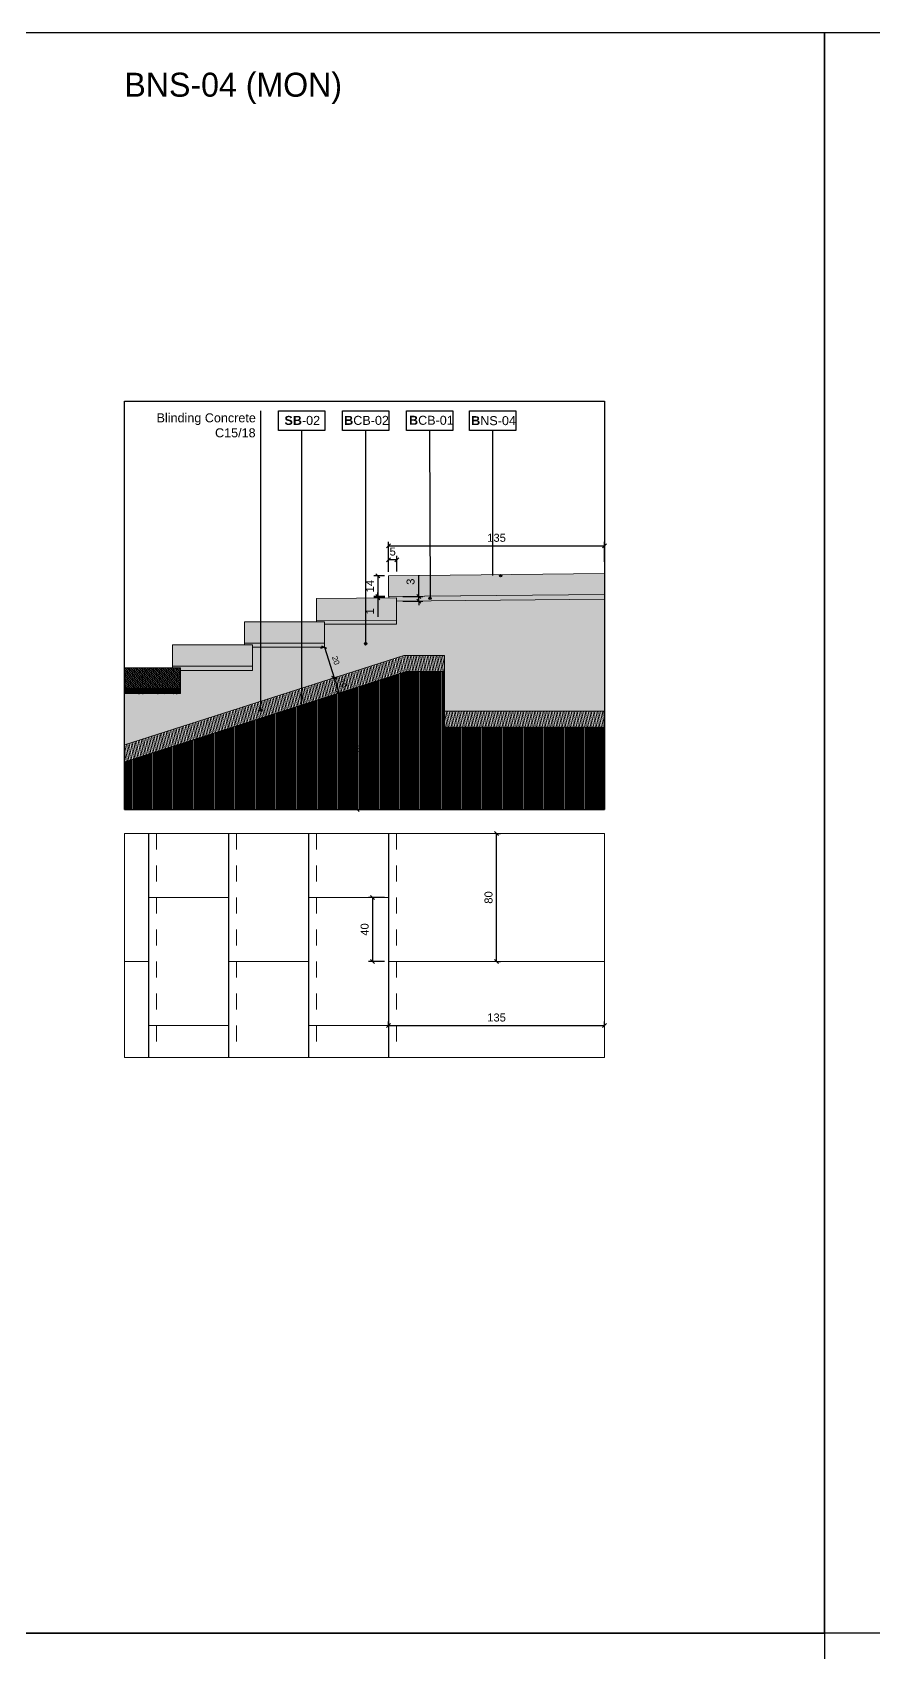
# Model space of a CAD drawing. Header units: metres. Extents: x -325 to 301, y -147 to 149.
# Drawn here: x 245.97 to 251.23, y 113.33 to 123.46 of the extents above; entities that cross this region are included whole.
import ezdxf

# ---------------------------------------------------------------- set-up
doc = ezdxf.new("R2010")
doc.units = ezdxf.units.M
doc.linetypes.add('HIDDEN', pattern=[0.375, 0.25, -0.125])
doc.layers.get('Defpoints').update_dxf_attribs({"lineweight": 13})
doc.layers.add('-aux', color=50, linetype='Continuous', plot=False)
doc.layers.add('02-L-AUX', color=2, linetype='Continuous', plot=False)
doc.layers.add('0-TX-1_25', color=7, linetype='Continuous', true_color=0x3f4f7f)
doc.layers.add('EIT_3 TR sorra', color=7, linetype='Continuous', true_color=0xd8ceb0)
for name, color, linetype, lineweight, true_color in [('02-L-Joints-Paviment_07_Natural Stone', 7, 'Continuous', 5, 0x998833), ('03-TR-Paviment_08_Natural Stone Bleachers', 7, 'Continuous', 5, 0xafad9d), ('3-TR tot_u', 7, 'Continuous', 5, 0x787878)]:
    doc.layers.add(name, color=color, linetype=linetype, lineweight=lineweight, true_color=true_color)
for name, color, linetype in [('02-L-Stair-Terraces', 6, 'Continuous'), ('A-KEYPLAN_HATCH', 7, 'Continuous'), ('A_TEXT_2', 7, 'Continuous'), ('EIT_0 Llegenda', 7, 'Continuous')]:
    doc.layers.add(name, color=color, linetype=linetype)
for name, color, linetype, lineweight in [('1-CM', 7, 'Continuous', 0), ('2-L-Projecció', 252, 'Continuous', 0), ('2-L-secció', 1, 'Continuous', 0), ('3-TR Formigó', 252, 'Continuous', 0), ('3-TR Seleccionat', 44, 'Continuous', 0)]:
    doc.layers.add(name, color=color, linetype=linetype, lineweight=lineweight)
doc.styles.get("Standard").update_dxf_attribs({"font": 'arial.ttf'})
doc.styles.add('x-llegenda materials$0$ENGRAVERS', font='TT0586M.TTF')
doc.dimstyles.new('ISO-25', dxfattribs={"dimtxt": 0.1, "dimasz": 0.1, "dimexe": 0.1, "dimexo": 0.1, "dimgap": 0.1, "dimtad": 1, "dimdec": 0, "dimlfac": 100, "dimzin": 9, "dimtxsty": 'Standard', "dimblk": 'OBLIQUE', "dimcen": 0.1, "dimadec": 0, "dimazin": 0, "dimtfac": 1, "dimtdec": 0, "dimtmove": 0, "dimatfit": 3, "dimldrblk": 'OBLIQUE', "dimfxl": 1, "dimarcsym": 0})

# ---------------------------------------------------------------- blocks, each defined once
blk = doc.blocks.new('_Oblique')
at = {"color": 0, "lineweight": -2}
blk.add_line((-0.5, -0.5), (0.5, 0.5), dxfattribs=at)
blk = doc.blocks.new('*D834')
at = {"layer": '0-TX-1_25', "color": 0, "lineweight": -2, "transparency": 16777216}
for p, q in [((248.174, 120.062), (248.108, 120.062)), ((248.133, 120.062), (248.133, 119.933)), ((248.175, 119.933), (248.108, 119.933))]:
    blk.add_line(p, q, dxfattribs=at)
at = {"layer": 'Defpoints', "color": 0, "transparency": 16777216}
for p in [(248.199, 120.062), (248.133, 119.933), (248.2, 119.933)]:
    blk.add_point(p, dxfattribs=at)
at = {"layer": '0-TX-1_25', "color": 0, "lineweight": -2, "transparency": 16777216, "xscale": 0.025, "yscale": 0.025, "zscale": 0.025}
for p, rotation in [((248.133, 120.062), 90), ((248.133, 119.933), 270)]:
    blk.add_blockref('_Oblique', p, dxfattribs=dict(at, rotation=rotation))
at = {"layer": '0-TX-1_25', "color": 0, "transparency": 16777216, "insert": (248.083, 119.997), "char_height": 0.05, "attachment_point": 5, "rotation": 90}
blk.add_mtext('14', dxfattribs=at)
blk = doc.blocks.new('*D835')
at = {"layer": '0-TX-1_25', "color": 0, "lineweight": -2, "transparency": 16777216}
for p, q in [((248.133, 119.933), (248.133, 119.958)), ((248.175, 119.933), (248.108, 119.933)), ((248.175, 119.924), (248.108, 119.924)), ((248.133, 119.933), (248.133, 119.924)), ((248.133, 119.924), (248.133, 119.805))]:
    blk.add_line(p, q, dxfattribs=at)
at = {"layer": 'Defpoints', "color": 0, "transparency": 16777216}
for p in [(248.133, 119.924), (248.2, 119.933), (248.2, 119.924)]:
    blk.add_point(p, dxfattribs=at)
at = {"layer": '0-TX-1_25', "color": 0, "lineweight": -2, "transparency": 16777216, "xscale": 0.025, "yscale": 0.025, "zscale": 0.025}
for p, rotation in [((248.133, 119.933), 270), ((248.133, 119.924), 90)]:
    blk.add_blockref('_Oblique', p, dxfattribs=dict(at, rotation=rotation))
at = {"layer": '0-TX-1_25', "color": 0, "transparency": 16777216, "insert": (248.083, 119.84), "char_height": 0.05, "attachment_point": 5, "rotation": 90}
blk.add_mtext('1', dxfattribs=at)
blk = doc.blocks.new('hatch keyplan 2')
at = {"layer": 'A-KEYPLAN_HATCH'}
blk.add_lwpolyline([(0, 0.00548), (0.01287, 0.00548), (0.01287, 0), (0, 0)], close=True, dxfattribs=at)
blk = doc.blocks.new('hatch keyplan')
at = {"layer": 'A-KEYPLAN_HATCH'}
blk.add_blockref('hatch keyplan 2', (1.43058, 0.85215), dxfattribs=at)
blk = doc.blocks.new('SB-02')
at = {"layer": 'A-KEYPLAN_HATCH'}
blk.add_blockref('hatch keyplan', (-1.43058, -0.85215), dxfattribs=at)
at = {"layer": 'A_TEXT_2', "insert": (-0.0008, 0.00408), "char_height": 0.0025, "attachment_point": 1}
blk.add_mtext_dynamic_manual_height_columns('\\pi0.00249;{\\fArial|b1|i0|c0|p34;SB}-02', width=0.0145619, gutter_width=0.015, heights=[0], dxfattribs=at)
blk = doc.blocks.new('B-CB01')
at = {"layer": 'A-KEYPLAN_HATCH'}
blk.add_blockref('hatch keyplan', (-1.43058, -0.85215), dxfattribs=at)
at = {"layer": 'A_TEXT_2', "insert": (-0.0008, 0.00411), "char_height": 0.0025, "attachment_point": 1}
blk.add_mtext_dynamic_manual_height_columns('\\pi0.00152;{\\fArial|b1|i0|c0|p34;B}CB-01', width=0.0145619, gutter_width=0.015, heights=[0], dxfattribs=at)
blk = doc.blocks.new('B-CB02')
at = {"layer": 'A-KEYPLAN_HATCH'}
blk.add_blockref('hatch keyplan', (-1.43058, -0.85215), dxfattribs=at)
at = {"layer": 'A_TEXT_2', "insert": (-0.0008, 0.00409), "char_height": 0.0025, "attachment_point": 1}
blk.add_mtext_dynamic_manual_height_columns('\\pi0.00129;{\\fArial|b1|i0|c0|p34;B}CB-02', width=0.0145619, gutter_width=0.015, heights=[0], dxfattribs=at)
blk = doc.blocks.new('POINT')
at = {"layer": '0-TX-1_25'}
h = blk.add_hatch(dxfattribs=at)
h.set_pattern_fill('ANGLE', color=256)
h.set_pattern_definition([(0, (-83.747, -12.726), (0, 6.985), [5.08, -1.905]), (90, (-83.747, -12.726), (-6.985, 4e-16), [5.08, -1.905])])
edge = h.paths.add_edge_path()
edge.add_arc((0, 0), 0.0075, 0, 360)
h = blk.add_hatch(color=256, dxfattribs=at)
h.dxf.hatch_style = 1
edge = h.paths.add_edge_path()
edge.add_arc((0, 0), 0.0075, 0, 360)
blk.add_circle((0, 0), 0.0075, dxfattribs=at)
blk = doc.blocks.new('*D838')
at = {"layer": '0-TX-1_25', "color": 0, "lineweight": -2, "transparency": 16777216}
for p, q in [((248.199, 120.149), (248.199, 120.274)), ((249.549, 120.149), (249.549, 120.274)), ((248.199, 120.249), (249.549, 120.249))]:
    blk.add_line(p, q, dxfattribs=at)
at = {"layer": 'Defpoints', "color": 0, "transparency": 16777216}
for p in [(249.549, 120.249), (248.199, 120.062), (249.549, 120.076)]:
    blk.add_point(p, dxfattribs=at)
at = {"layer": '0-TX-1_25', "color": 0, "lineweight": -2, "transparency": 16777216, "xscale": 0.025, "yscale": 0.025, "zscale": 0.025, "rotation": 180}
blk.add_blockref('_Oblique', (248.199, 120.249), dxfattribs=at)
at = {"layer": '0-TX-1_25', "color": 0, "lineweight": -2, "transparency": 16777216, "xscale": 0.025, "yscale": 0.025, "zscale": 0.025}
blk.add_blockref('_Oblique', (249.549, 120.249), dxfattribs=at)
at = {"layer": '0-TX-1_25', "color": 0, "transparency": 16777216, "insert": (248.874, 120.299), "char_height": 0.05, "attachment_point": 5}
blk.add_mtext('135', dxfattribs=at)
blk = doc.blocks.new('*D839')
at = {"layer": '0-TX-1_25', "color": 0, "lineweight": -2, "transparency": 16777216}
for p, q in [((248.199, 120.087), (248.199, 120.187)), ((248.25, 120.162), (248.199, 120.162)), ((248.25, 120.088), (248.25, 120.187))]:
    blk.add_line(p, q, dxfattribs=at)
at = {"layer": 'Defpoints', "color": 0, "transparency": 16777216}
for p in [(248.199, 120.162), (248.199, 120.062), (248.25, 120.063)]:
    blk.add_point(p, dxfattribs=at)
at = {"layer": '0-TX-1_25', "color": 0, "lineweight": -2, "transparency": 16777216, "xscale": 0.025, "yscale": 0.025, "zscale": 0.025, "rotation": 180}
blk.add_blockref('_Oblique', (248.199, 120.162), dxfattribs=at)
at = {"layer": '0-TX-1_25', "color": 0, "lineweight": -2, "transparency": 16777216, "xscale": 0.025, "yscale": 0.025, "zscale": 0.025}
blk.add_blockref('_Oblique', (248.25, 120.162), dxfattribs=at)
at = {"layer": '0-TX-1_25', "color": 0, "transparency": 16777216, "insert": (248.225, 120.213), "char_height": 0.05, "attachment_point": 5}
blk.add_mtext('5', dxfattribs=at)
blk = doc.blocks.new('B04')
at = {"layer": 'A-KEYPLAN_HATCH'}
blk.add_blockref('hatch keyplan', (-1.42958, -0.85215), dxfattribs=at)
at = {"layer": 'A_TEXT_2', "insert": (0.0002, 0.00401), "char_height": 0.0025, "attachment_point": 1}
blk.add_mtext_dynamic_manual_height_columns('\\pi0.00128;{\\fArial|b1|i0|c0|p34;B}NS-04', width=0.0145619, gutter_width=0.015, heights=[0], dxfattribs=at)
blk = doc.blocks.new('*D840')
at = {"layer": '0-TX-1_25', "color": 0, "lineweight": -2, "transparency": 16777216}
for p, q in [((247.799, 119.615), (247.775, 119.608)), ((247.799, 119.615), (247.86, 119.425)), ((247.86, 119.425), (247.836, 119.417))]:
    blk.add_line(p, q, dxfattribs=at)
at = {"layer": 'Defpoints', "color": 0, "transparency": 16777216}
for p in [(247.799, 119.615), (247.86, 119.425), (247.86, 119.425)]:
    blk.add_point(p, dxfattribs=at)
at = {"layer": '0-TX-1_25', "color": 0, "lineweight": -2, "transparency": 16777216, "xscale": 0.025, "yscale": 0.025, "zscale": 0.025}
for p, rotation in [((247.799, 119.615), 107.7542390998534), ((247.86, 119.425), 287.7542390998534)]:
    blk.add_blockref('_Oblique', p, dxfattribs=dict(at, rotation=rotation))
at = {"layer": '0-TX-1_25', "color": 0, "transparency": 16777216, "insert": (247.87, 119.533), "char_height": 0.035, "attachment_point": 5, "rotation": 287.7542}
blk.add_mtext('20', dxfattribs=at)
blk = doc.blocks.new('*D841')
at = {"layer": '0-TX-1_25', "color": 0, "lineweight": -2, "transparency": 16777216}
for p, q in [((248.874, 118.452), (248.899, 118.452)), ((248.874, 117.652), (248.874, 118.452)), ((248.874, 117.652), (248.899, 117.652))]:
    blk.add_line(p, q, dxfattribs=at)
at = {"layer": 'Defpoints', "color": 0, "transparency": 16777216}
for p in [(248.874, 118.452), (248.874, 118.452), (248.874, 117.652)]:
    blk.add_point(p, dxfattribs=at)
at = {"layer": '0-TX-1_25', "color": 0, "lineweight": -2, "transparency": 16777216, "xscale": 0.025, "yscale": 0.025, "zscale": 0.025}
for p, rotation in [((248.874, 118.452), 90), ((248.874, 117.652), 270)]:
    blk.add_blockref('_Oblique', p, dxfattribs=dict(at, rotation=rotation))
at = {"layer": '0-TX-1_25', "color": 0, "transparency": 16777216, "insert": (248.824, 118.052), "char_height": 0.05, "attachment_point": 5, "rotation": 90}
blk.add_mtext('80', dxfattribs=at)
blk = doc.blocks.new('*D842')
at = {"layer": '0-TX-1_25', "color": 0, "lineweight": -2, "transparency": 16777216}
for p, q in [((248.199, 117.252), (248.199, 117.277)), ((248.199, 117.252), (249.549, 117.252)), ((249.549, 117.252), (249.549, 117.277))]:
    blk.add_line(p, q, dxfattribs=at)
at = {"layer": 'Defpoints', "color": 0, "transparency": 16777216}
for p in [(248.199, 117.252), (249.549, 117.252), (249.549, 117.252)]:
    blk.add_point(p, dxfattribs=at)
at = {"layer": '0-TX-1_25', "color": 0, "lineweight": -2, "transparency": 16777216, "xscale": 0.025, "yscale": 0.025, "zscale": 0.025, "rotation": 180}
blk.add_blockref('_Oblique', (248.199, 117.252), dxfattribs=at)
at = {"layer": '0-TX-1_25', "color": 0, "lineweight": -2, "transparency": 16777216, "xscale": 0.025, "yscale": 0.025, "zscale": 0.025}
blk.add_blockref('_Oblique', (249.549, 117.252), dxfattribs=at)
at = {"layer": '0-TX-1_25', "color": 0, "transparency": 16777216, "insert": (248.874, 117.302), "char_height": 0.05, "attachment_point": 5}
blk.add_mtext('135', dxfattribs=at)
blk = doc.blocks.new('*D843')
at = {"layer": '0-TX-1_25', "color": 0, "lineweight": -2, "transparency": 16777216}
for p, q in [((248.174, 118.052), (248.075, 118.052)), ((248.1, 118.052), (248.1, 117.652)), ((248.174, 117.652), (248.075, 117.652))]:
    blk.add_line(p, q, dxfattribs=at)
at = {"layer": 'Defpoints', "color": 0, "transparency": 16777216}
for p in [(248.199, 118.052), (248.1, 117.652), (248.199, 117.652)]:
    blk.add_point(p, dxfattribs=at)
at = {"layer": '0-TX-1_25', "color": 0, "lineweight": -2, "transparency": 16777216, "xscale": 0.025, "yscale": 0.025, "zscale": 0.025}
for p, rotation in [((248.1, 118.052), 90), ((248.1, 117.652), 270)]:
    blk.add_blockref('_Oblique', p, dxfattribs=dict(at, rotation=rotation))
at = {"layer": '0-TX-1_25', "color": 0, "transparency": 16777216, "insert": (248.05, 117.852), "char_height": 0.05, "attachment_point": 5, "rotation": 90}
blk.add_mtext('40', dxfattribs=at)
blk = doc.blocks.new('*D856')
at = {"layer": '0-TX-1_25', "color": 0, "lineweight": -2, "transparency": 16777216}
for p, q in [((248.388, 119.933), (248.388, 120.066)), ((248.288, 119.933), (248.413, 119.933)), ((248.288, 119.903), (248.413, 119.903)), ((248.388, 119.903), (248.388, 119.933)), ((248.388, 119.903), (248.388, 119.878))]:
    blk.add_line(p, q, dxfattribs=at)
at = {"layer": 'Defpoints', "color": 0, "transparency": 16777216}
for p in [(248.198, 119.933), (248.198, 119.903), (248.388, 119.933)]:
    blk.add_point(p, dxfattribs=at)
at = {"layer": '0-TX-1_25', "color": 0, "lineweight": -2, "transparency": 16777216, "xscale": 0.025, "yscale": 0.025, "zscale": 0.025}
for p, rotation in [((248.388, 119.933), 270), ((248.388, 119.903), 90)]:
    blk.add_blockref('_Oblique', p, dxfattribs=dict(at, rotation=rotation))
at = {"layer": '0-TX-1_25', "color": 0, "transparency": 16777216, "insert": (248.337, 120.025), "char_height": 0.05, "attachment_point": 5, "rotation": 90}
blk.add_mtext('3', dxfattribs=at)
blk = doc.blocks.new('*D2784')
at = {"layer": '0-TX-1_25', "color": 0, "lineweight": -2, "transparency": 16777216}
for p, q in [((247.86, 119.425), (247.884, 119.432)), ((247.86, 119.425), (247.89, 119.33)), ((247.89, 119.33), (247.914, 119.337))]:
    blk.add_line(p, q, dxfattribs=at)
at = {"layer": 'Defpoints', "color": 0, "transparency": 16777216}
for p in [(247.86, 119.425), (247.89, 119.33), (247.89, 119.33)]:
    blk.add_point(p, dxfattribs=at)
at = {"layer": '0-TX-1_25', "color": 0, "lineweight": -2, "transparency": 16777216, "xscale": 0.025, "yscale": 0.025, "zscale": 0.025}
for p, rotation in [((247.86, 119.425), 107.7542390998586), ((247.89, 119.33), 287.7542390998587)]:
    blk.add_blockref('_Oblique', p, dxfattribs=dict(at, rotation=rotation))
at = {"layer": '0-TX-1_25', "color": 0, "transparency": 16777216, "insert": (247.916, 119.39), "char_height": 0.035, "attachment_point": 5, "rotation": 287.7542}
blk.add_mtext('10', dxfattribs=at)
blk = doc.blocks.new('*D2785')
at = {"layer": '0-TX-1_25', "color": 0, "lineweight": -2, "transparency": 16777216}
blk.add_arc((245.617, 118.602), 2.387, 0, 17.7542, dxfattribs=at)
at = {"layer": 'Defpoints', "color": 0, "transparency": 16777216}
for p in [(248.31, 119.464), (246.549, 118.9), (247.991, 118.848), (246.549, 118.602), (249.549, 118.602)]:
    blk.add_point(p, dxfattribs=at)
at = {"layer": '0-TX-1_25', "color": 0, "lineweight": -2, "transparency": 16777216, "xscale": 0.025, "yscale": 0.025, "zscale": 0.025}
for p, rotation in [((247.89, 119.33), 107.7542390998556), ((248.004, 118.602), 270)]:
    blk.add_blockref('_Oblique', p, dxfattribs=dict(at, rotation=rotation))
at = {"layer": '0-TX-1_25', "color": 0, "transparency": 16777216, "insert": (248.018, 118.977), "char_height": 0.035, "attachment_point": 5, "rotation": 278.8771}
blk.add_mtext('18°', dxfattribs=at)

msp = doc.modelspace()

# ---------------------------------------------------------------- hatches: boundary and pattern name
at = {"layer": '03-TR-Paviment_08_Natural Stone Bleachers'}
h = msp.add_hatch(dxfattribs=at)
h.set_pattern_fill('DASH', color=256, scale=0.0011, angle=233.5086, style=0, double=1)
h.set_pattern_definition([(233.5086097, (184.6652122, 66.7732283), (0.00073078554, -0.00488477891), [0.0034925, -0.0034925])])
h.paths.add_polyline_path([(248.199, 120.062), (248.199, 119.933), (249.549, 119.946), (249.549, 120.075)])
h = msp.add_hatch(dxfattribs=at)
h.set_pattern_fill('DASH', color=256, scale=0.0011, angle=233, style=0, double=1)
h.set_pattern_definition([(233, (181.9447034, 67.1959643), (0.00068739555, -0.00489107349), [0.0034925, -0.0034925])])
h.paths.add_polyline_path([(248.249, 119.924), (248.249, 119.785), (247.749, 119.783), (247.749, 119.919)])
h = msp.add_hatch(dxfattribs=at)
h.set_pattern_fill('DASH', color=256, scale=0.0011, angle=233, style=0, double=1)
h.set_pattern_definition([(233, (181.4945835, 67.0518814), (0.00068739555, -0.00489107349), [0.0034925, -0.0034925])])
h.paths.add_polyline_path([(247.799, 119.775), (247.799, 119.641), (247.299, 119.641), (247.299, 119.775)])
h = msp.add_hatch(dxfattribs=at)
h.set_pattern_fill('DASH', color=256, scale=0.0011, angle=233, style=0, double=1)
h.set_pattern_definition([(233, (181.9445835, 66.9077986), (0.00068739555, -0.00489107349), [0.0034925, -0.0034925])])
h.paths.add_polyline_path([(247.349, 119.631), (247.349, 119.497), (246.849, 119.497), (246.849, 119.631)])
h = msp.add_hatch(dxfattribs=at)
h.set_pattern_fill('DASH', color=256, scale=0.0011, angle=233, style=0, double=1)
h.set_pattern_definition([(233, (182.3945835, 66.7637158), (0.00068739555, -0.00489107349), [0.0034925, -0.0034925])])
h.paths.add_polyline_path([(246.549, 119.487), (246.549, 119.357), (246.899, 119.357), (246.899, 119.487)])
at = {"layer": '3-TR Formigó'}
h = msp.add_hatch(dxfattribs=at)
h.set_pattern_fill('ANSI31', color=256, scale=0.003, angle=234.1752)
h.set_pattern_definition([(279.175244, (37.340162, 75.308955), (0.00940313004, 0.0015188056), [])])
h.paths.add_polyline_path([(248.31, 119.464), (248.549, 119.464), (248.549, 119.564), (248.295, 119.564), (246.549, 119.005), (246.549, 118.9), (246.795, 118.979)])
h = msp.add_hatch(dxfattribs=at)
h.set_pattern_fill('ANSI31', color=256, scale=0.003, angle=234.1752)
h.set_pattern_definition([(279.175244, (39.402444, 75.470476), (0.00940313004, 0.0015188056), [])])
h.paths.add_polyline_path([(249.549, 119.116), (249.549, 119.216), (248.549, 119.216), (248.549, 119.116)])
at = {"layer": '3-TR Seleccionat'}
h = msp.add_hatch(dxfattribs=at)
h.set_pattern_fill('ANSI31', color=256, scale=0.002, angle=45)
h.set_pattern_definition([(90, (-4.427443, -25.513769), (-0.00635, 0), [])])
h.paths.add_polyline_path([(248.549, 119.116), (248.549, 119.464), (248.31, 119.464), (246.549, 118.9), (246.549, 118.602), (249.549, 118.602), (249.549, 119.116)])
at = {"layer": '3-TR tot_u'}
h = msp.add_hatch(dxfattribs=at)
h.set_pattern_fill('AR-CONC', color=256, scale=0.0002, angle=90.2664)
h.set_pattern_definition([(140.266414, (-5.04116, -21.69959), (0.0030183586, 0.0364513626), [0.00381, -0.04191]), (85.266414, (-5.04116, -21.69959), (-0.038178181, -0.007226283), [0.003048, -0.033528117]), (190.717859, (-5.04091, -21.696552), (-0.035159821, 0.0292250796), [0.0032380018, -0.035618049]), (136.450614, (-5.05132, -21.699637), (0.0081562826, 0.05425432), [0.005715, -0.062865]), (186.901972, (-5.05064, -21.695116), (-0.049705466, 0.047250218), [0.004857005, -0.053427122]), (81.450565, (-5.05132, -21.699637), (-0.049705466, 0.047250218), [0.004571993, -0.050291946]), (111.266414, (-5.048804, -21.694545), (0.0203118235, 0.0304176528), [0.00381, -0.04191]), (56.266414, (-5.048804, -21.694545), (-0.0368946683, 0.012188985), [0.003048, -0.033528]), (161.71786, (-5.04711, -21.69201), (-0.016582845, 0.0426066377), [0.0032380018, -0.0356179875]), (127.7664143, (-5.04116, -21.69959), (-0.01691369723, 0.00053908134), [0, -0.0331216, 0, -0.034036, 0, -0.033655]), (97.766414, (-5.04116, -21.69959), (-0.0200980378, 0.0132706243), [0, -0.0194056, 0, -0.0323596, 0, -0.012827]), (57.7664143, (-5.041108, -21.710918), (0.00101964285, 0.0271231534), [0, -0.0127, 0, -0.039624, 0, -0.052578]), (47.766414, (-5.041084, -21.715998), (-0.0052229972, 0.0296018704), [0, -0.01651, 0, -0.0263144, 0, -0.037338])])
h.paths.add_polyline_path([(249.549, 119.216), (249.549, 119.916), (248.249, 119.903), (248.249, 119.785), (248.249, 119.759), (247.799, 119.759), (247.799, 119.641), (247.799, 119.615), (247.349, 119.615), (247.349, 119.497), (247.349, 119.471), (246.899, 119.471), (246.899, 119.357), (246.899, 119.357), (246.899, 119.327), (246.549, 119.327), (246.549, 119.005), (248.295, 119.564), (248.549, 119.564), (248.549, 119.216)])
at = {"layer": 'EIT_3 TR sorra'}
h = msp.add_hatch(dxfattribs=at)
h.set_pattern_fill('ANSI36', color=256, scale=0.001075, angle=-0.0588, style=0, double=1)
h.set_pattern_definition([(44.94116, (247.0110282, 121.611433), (0.0018168983, 0.006635108), [0.0085328125, -0.0017065625, 0, -0.0017065625])])
h.paths.add_polyline_path([(248.199, 119.924), (248.249, 119.924), (248.249, 119.903), (249.549, 119.916), (249.549, 119.946), (248.199, 119.933)])
h = msp.add_hatch(dxfattribs=at)
h.set_pattern_fill('ANSI36', color=256, scale=0.001075, angle=-0.5675, style=0, double=1)
h.set_pattern_definition([(44.43255, (244.7748507, 121.4785773), (0.0018757252, 0.0066187184), [0.0085328125, -0.0017065625, 0, -0.0017065625])])
h.paths.add_polyline_path([(248.249, 119.785), (247.749, 119.783), (247.749, 119.775), (247.799, 119.775), (247.799, 119.759), (248.249, 119.759)])
h = msp.add_hatch(dxfattribs=at)
h.set_pattern_fill('ANSI36', color=256, scale=0.001075, angle=-0.5675, style=0, double=1)
h.set_pattern_definition([(44.43255, (244.3247308, 121.3344945), (0.0018757252, 0.0066187184), [0.0085328125, -0.0017065625, 0, -0.0017065625])])
h.paths.add_polyline_path([(247.799, 119.641), (247.299, 119.641), (247.299, 119.631), (247.349, 119.631), (247.349, 119.615), (247.799, 119.615)])
h = msp.add_hatch(dxfattribs=at)
h.set_pattern_fill('ANSI36', color=256, scale=0.001075, angle=-0.5675, style=0, double=1)
h.set_pattern_definition([(44.43255, (244.7747308, 121.1904117), (0.0018757252, 0.0066187184), [0.0085328125, -0.0017065625, 0, -0.0017065625])])
h.paths.add_polyline_path([(247.349, 119.497), (246.849, 119.497), (246.849, 119.487), (246.899, 119.487), (246.899, 119.471), (247.349, 119.471)])
h = msp.add_hatch(dxfattribs=at)
h.set_pattern_fill('ANSI36', color=256, scale=0.001075, angle=-0.5675, style=0, double=1)
h.set_pattern_definition([(44.43255, (245.2247308, 121.0463288), (0.001875725, 0.0066187184), [0.0085328125, -0.0017065625, 0, -0.0017065625])])
h.paths.add_polyline_path([(246.549, 119.357), (246.549, 119.327), (246.899, 119.327), (246.899, 119.357)])

# ---------------------------------------------------------------- linework, layer by layer
at = {"layer": '-aux'}
for points in [[(240.922, 123.457), (250.922, 123.457), (250.922, 113.457), (240.922, 113.457)], [(250.922, 123.457), (260.922, 123.457), (260.922, 113.457), (250.922, 113.457)], [(240.922, 113.457), (250.922, 113.457), (250.922, 103.457), (240.922, 103.457)]]:
    msp.add_lwpolyline(points, close=True, dxfattribs=at)
msp.add_lwpolyline([(246.549, 118.602), (246.549, 121.152), (249.549, 121.152), (249.549, 118.602)], dxfattribs=at)
at = {"layer": '0-TX-1_25'}
for points in [[(247.401, 119.222), (247.401, 121.093)], [(247.656, 120.969), (247.656, 119.177)], [(248.056, 120.969), (248.056, 119.637)], [(248.456, 120.969), (248.459, 119.922)], [(248.849, 120.969), (248.849, 120.063)]]:
    msp.add_lwpolyline(points, dxfattribs=at)
at = {"layer": '02-L-AUX'}
msp.add_lwpolyline([(246.549, 118.602), (249.549, 118.602)], dxfattribs=at)
at = {"layer": '02-L-Joints-Paviment_07_Natural Stone'}
for points in [[(246.699, 118.052), (247.199, 118.052)], [(247.699, 118.052), (248.199, 118.052)], [(246.549, 117.652), (246.699, 117.652)], [(247.199, 117.652), (247.699, 117.652)], [(248.199, 117.652), (249.549, 117.652)], [(246.699, 117.252), (247.199, 117.252)], [(247.699, 117.252), (248.199, 117.252)]]:
    msp.add_lwpolyline(points, dxfattribs=at)
at = {"layer": '02-L-Stair-Terraces'}
for points in [[(246.699, 118.452), (246.699, 117.052)], [(247.199, 118.452), (247.199, 117.052)], [(247.699, 118.452), (247.699, 117.052)], [(248.199, 118.452), (248.199, 117.052)]]:
    msp.add_lwpolyline(points, dxfattribs=at)
at = {"layer": '1-CM'}
for p, q in [((248.249, 119.771), (248.249, 119.789)), ((247.799, 119.627), (247.799, 119.645)), ((247.299, 119.631), (247.349, 119.631)), ((246.849, 119.501), (246.849, 119.487)), ((246.849, 119.487), (246.899, 119.487)), ((247.349, 119.483), (247.349, 119.501)), ((246.899, 119.339), (246.899, 119.357)), ((246.549, 119.327), (246.899, 119.327))]:
    msp.add_line(p, q, dxfattribs=at)
for points in [[(248.199, 120.062), (248.199, 119.933), (249.549, 119.946), (249.549, 120.076)], [(248.249, 119.924), (248.249, 119.785), (247.749, 119.783), (247.749, 119.919)], [(247.749, 119.919), (247.749, 119.783), (248.249, 119.785), (248.249, 119.924)], [(247.799, 119.775), (247.799, 119.641), (247.299, 119.641), (247.299, 119.775)], [(247.349, 119.631), (247.349, 119.497), (246.849, 119.497), (246.849, 119.631)]]:
    msp.add_lwpolyline(points, close=True, dxfattribs=at)
for points in [[(248.199, 120.062), (249.549, 120.076)], [(249.549, 119.916), (249.549, 119.216), (248.549, 119.216), (248.549, 119.564), (248.295, 119.564), (246.549, 119.005)], [(248.199, 119.933), (249.549, 119.946)], [(248.2, 119.933), (249.549, 119.946)], [(248.2, 119.933), (248.2, 119.924)], [(248.249, 119.903), (249.549, 119.916)], [(247.749, 119.789), (247.749, 119.775)], [(248.249, 119.789), (248.249, 119.759), (247.799, 119.759), (247.799, 119.775)], [(247.299, 119.645), (247.299, 119.631)], [(247.799, 119.645), (247.799, 119.615), (247.349, 119.615), (247.349, 119.631)], [(246.549, 119.005), (248.295, 119.564), (248.549, 119.564)], [(246.549, 119.487), (246.899, 119.487), (246.899, 119.357), (246.549, 119.357)], [(246.549, 118.9), (248.31, 119.464), (248.549, 119.464)], [(247.349, 119.501), (247.349, 119.471), (246.899, 119.471), (246.899, 119.487)], [(246.899, 119.357), (246.899, 119.327), (246.549, 119.327)], [(248.549, 119.216), (248.549, 119.116), (249.549, 119.116)]]:
    msp.add_lwpolyline(points, dxfattribs=at)
at = {"layer": '2-L-Projecció', "linetype": 'HIDDEN', "ltscale": 0.25}
for points in [[(246.749, 118.452), (246.749, 117.052)], [(247.249, 118.452), (247.249, 117.052)], [(247.749, 118.452), (247.749, 117.052)], [(248.249, 118.452), (248.249, 117.052)]]:
    msp.add_lwpolyline(points, dxfattribs=at)
at = {"layer": '2-L-secció'}
for p, q in [((249.549, 120.075), (249.549, 118.602)), ((246.549, 119.487), (246.549, 118.602))]:
    msp.add_line(p, q, dxfattribs=at)
msp.add_lwpolyline([(246.549, 118.452), (249.549, 118.452), (249.549, 117.052), (246.549, 117.052)], close=True, dxfattribs=at)

# ---------------------------------------------------------------- block references
at = {"layer": '0-TX-1_25', "xscale": 22.5, "yscale": 22.5, "zscale": 22.5}
for name, p in [('SB-02', (247.511, 120.969)), ('B-CB02', (247.911, 120.969)), ('B-CB01', (248.311, 120.969))]:
    msp.add_blockref(name, p, dxfattribs=at)
at = {"layer": '0-TX-1_25'}
for p in [(248.899, 120.063), (248.459, 119.922), (248.056, 119.637), (247.401, 119.222), (247.656, 119.177)]:
    msp.add_blockref('POINT', p, dxfattribs=at)
at = {"layer": 'A-KEYPLAN_HATCH', "xscale": 22.4999999999851, "yscale": 22.4999999999851, "zscale": 22.4999999999851}
msp.add_blockref('B04', (248.682, 120.969), dxfattribs=at)

# ---------------------------------------------------------------- texts
at = {"layer": '0-TX-1_25', "insert": (246.714, 121.077), "char_height": 0.05625, "attachment_point": 1}
msp.add_mtext_dynamic_manual_height_columns('\\pi0.03608;Blinding Concrete\\P\\pi0.40132;C15/18', width=0.64734, gutter_width=12.5, heights=[0], dxfattribs=at)
at = {"layer": 'EIT_0 Llegenda', "insert": (246.549, 123.205), "char_height": 0.15, "width": 19.2101, "attachment_point": 1, "style": 'x-llegenda materials$0$ENGRAVERS'}
msp.add_mtext('BNS-04 (MON)', dxfattribs=at)

# ---------------------------------------------------------------- dimensions: what is measured, and where the dimension line sits
at = {"layer": '0-TX-1_25'}
for base, p1, p2, picture, middle in [((249.549, 120.249), (248.199, 120.062), (249.549, 120.076), '*D838', (248.874, 120.299)), ((249.549, 117.252), (248.199, 117.252), (249.549, 117.252), '*D842', (248.874, 117.302))]:
    dim = msp.add_linear_dim(base=base, p1=p1, p2=p2, dimstyle='ISO-25', override={"dimtxt": 0.05, "dimasz": 0.025, "dimexe": 0.025, "dimexo": 0.025, "dimgap": 0.025, "dimblk1": 'Oblique', "dimblk2": 'Oblique', "dimsah": 1, "dimfxl": 0.1, "dimfxlon": 1, "dimarcsym": 1}, dxfattribs=at)
    dim.commit()
    dim.dimension.update_dxf_attribs({"geometry": picture, "text_midpoint": middle})
dim = msp.add_linear_dim(base=(248.199, 120.162), p1=(248.25, 120.063), p2=(248.199, 120.062), dimstyle='ISO-25', override={"dimtxt": 0.05, "dimasz": 0.025, "dimexe": 0.025, "dimexo": 0.025, "dimgap": 0.025, "dimblk1": 'Oblique', "dimblk2": 'Oblique', "dimsah": 1, "dimfxl": 0.1, "dimfxlon": 1, "dimarcsym": 1}, dxfattribs=at)
dim.commit()
dim.dimension.update_dxf_attribs({"geometry": '*D839', "text_midpoint": (248.225, 120.162), "dimtype": 160})
dim = msp.add_linear_dim(base=(248.133, 119.933), p1=(248.199, 120.062), p2=(248.2, 119.933), angle=90, text='14', dimstyle='ISO-25', override={"dimtxt": 0.05, "dimasz": 0.025, "dimexe": 0.025, "dimexo": 0.025, "dimgap": 0.025, "dimblk1": 'Oblique', "dimblk2": 'Oblique', "dimsah": 1, "dimfxl": 0.1, "dimfxlon": 1, "dimarcsym": 1}, dxfattribs=at)
dim.commit()
dim.dimension.update_dxf_attribs({"geometry": '*D834', "text_midpoint": (248.083, 119.997)})
for base, p1, p2, picture, middle in [((248.388, 119.933), (248.198, 119.903), (248.198, 119.933), '*D856', (248.337, 120.025)), ((248.874, 118.452), (248.874, 117.652), (248.874, 118.452), '*D841', (248.824, 118.052)), ((248.1, 117.652), (248.199, 118.052), (248.199, 117.652), '*D843', (248.05, 117.852))]:
    dim = msp.add_linear_dim(base=base, p1=p1, p2=p2, angle=90, dimstyle='ISO-25', override={"dimtxt": 0.05, "dimasz": 0.025, "dimexe": 0.025, "dimexo": 0.025, "dimgap": 0.025, "dimblk1": 'Oblique', "dimblk2": 'Oblique', "dimsah": 1, "dimfxl": 0.1, "dimfxlon": 1, "dimarcsym": 1}, dxfattribs=at)
    dim.commit()
    dim.dimension.update_dxf_attribs({"geometry": picture, "text_midpoint": middle})
dim = msp.add_linear_dim(base=(248.133, 119.924), p1=(248.2, 119.933), p2=(248.2, 119.924), angle=90, dimstyle='ISO-25', override={"dimtxt": 0.05, "dimasz": 0.025, "dimexe": 0.025, "dimexo": 0.025, "dimgap": 0.025, "dimblk1": 'Oblique', "dimblk2": 'Oblique', "dimsah": 1, "dimfxl": 0.1, "dimfxlon": 1, "dimarcsym": 1}, dxfattribs=at)
dim.commit()
dim.dimension.update_dxf_attribs({"geometry": '*D835', "text_midpoint": (248.133, 119.84), "dimtype": 160})
for p1, p2, picture, middle in [((247.799, 119.615), (247.86, 119.425), '*D840', (247.87, 119.533)), ((247.86, 119.425), (247.89, 119.33), '*D2784', (247.916, 119.39))]:
    dim = msp.add_aligned_dim(p1=p1, p2=p2, distance=0, dimstyle='ISO-25', override={"dimtxt": 0.035, "dimasz": 0.025, "dimexe": 0.025, "dimexo": 0.025, "dimgap": 0.025, "dimblk1": 'Oblique', "dimblk2": 'Oblique', "dimsah": 1, "dimfxl": 0.1, "dimfxlon": 1, "dimarcsym": 1}, dxfattribs=at)
    dim.commit()
    dim.dimension.update_dxf_attribs({"geometry": picture, "text_midpoint": middle})
dim = msp.add_angular_dim_2l(base=(247.991, 118.848), line1=((246.549, 118.602), (249.549, 118.602)), line2=((246.549, 118.9), (248.31, 119.464)), dimstyle='ISO-25', override={"dimtxt": 0.035, "dimasz": 0.025, "dimexe": 0.025, "dimexo": 0.025, "dimgap": 0.025, "dimblk1": 'Oblique', "dimblk2": 'Oblique', "dimsah": 1, "dimfxl": 0.1, "dimfxlon": 1, "dimarcsym": 1}, dxfattribs=at)
dim.commit()
dim.dimension.update_dxf_attribs({"geometry": '*D2785', "text_midpoint": (248.018, 118.977)})

doc.saveas('drawing.dxf')
